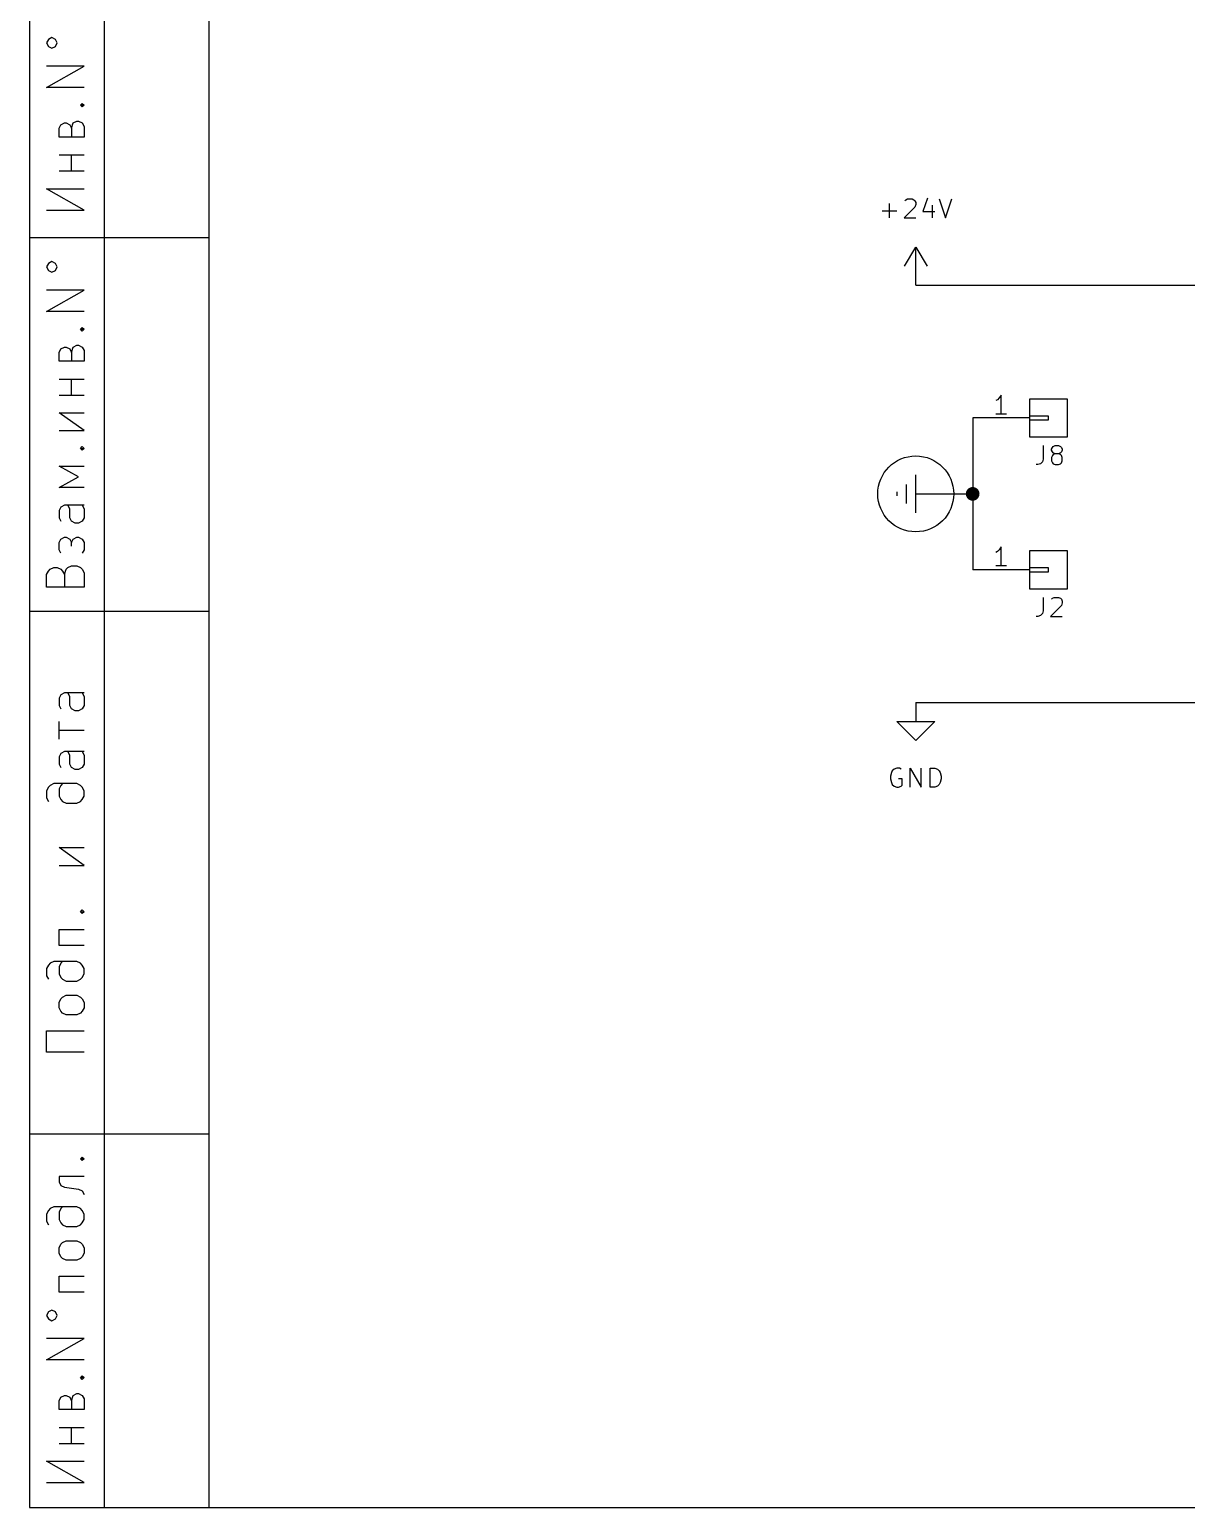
# Model space of a CAD drawing. Extents: x 0.3 to 11.5, y -8.2 to -0.2.
# Drawn here: x 0.315 to 3.363, y -8.071 to -4.176 of the extents above; entities that cross this region are included whole.
import ezdxf

# ---------------------------------------------------------------- set-up
doc = ezdxf.new("R2010")
doc.units = 0
doc.header["$MEASUREMENT"] = 0
doc.layers.add('BLACK', color=7, linetype='CONTINUOUS')

msp = doc.modelspace()

# ---------------------------------------------------------------- linework, layer by layer
at = {"layer": 'BLACK', "linetype": 'CONTINUOUS'}
for p, q in [((0.787402, -0.19685), (0.787402, -8.07115)), ((0.314961, -2.36249), (0.314961, -8.07115)), ((0.511811, -2.36249), (0.511811, -8.07115)), ((0.364665, -4.2021), (0.35998, -4.21148)), ((0.374039, -4.19741), (0.364665, -4.2021)), ((0.383413, -4.2021), (0.374039, -4.19741)), ((0.388102, -4.21148), (0.383413, -4.2021)), ((0.35998, -4.21148), (0.364665, -4.22085)), ((0.364665, -4.22085), (0.374039, -4.22554)), ((0.374039, -4.22554), (0.383413, -4.22085)), ((0.383413, -4.22085), (0.388102, -4.21148)), ((0.35998, -4.32865), (0.458406, -4.2724)), ((0.458406, -4.2724), (0.35998, -4.2724)), ((0.458406, -4.32865), (0.35998, -4.32865)), ((0.449031, -4.37552), (0.45372, -4.37083)), ((0.45372, -4.3802), (0.449031, -4.37552)), ((0.449031, -4.37552), (0.458406, -4.37552)), ((0.45372, -4.37083), (0.458406, -4.37552)), ((0.458406, -4.37552), (0.45372, -4.3802)), ((0.392787, -4.43645), (0.397476, -4.42707)), ((0.392787, -4.45988), (0.392787, -4.43645)), ((0.397476, -4.42707), (0.40685, -4.42239)), ((0.40685, -4.42239), (0.411535, -4.42239)), ((0.411535, -4.42239), (0.420909, -4.42707)), ((0.420909, -4.42707), (0.425598, -4.43645)), ((0.425598, -4.43645), (0.430283, -4.42239)), ((0.425598, -4.43645), (0.425598, -4.45988)), ((0.430283, -4.42239), (0.439657, -4.4177)), ((0.439657, -4.4177), (0.444346, -4.4177)), ((0.444346, -4.4177), (0.45372, -4.42239)), ((0.45372, -4.42239), (0.458406, -4.43176)), ((0.458406, -4.43176), (0.458406, -4.45988)), ((0.458406, -4.45988), (0.392787, -4.45988)), ((0.392787, -4.50675), (0.458406, -4.50675)), ((0.425598, -4.54893), (0.425598, -4.50675)), ((0.392787, -4.54893), (0.458406, -4.54893)), ((0.458406, -4.65204), (0.35998, -4.5958)), ((0.35998, -4.5958), (0.458406, -4.5958)), ((2.58095, -4.6728), (2.58095, -4.63471)), ((2.62143, -4.62757), (2.62381, -4.62519)), ((2.62381, -4.62519), (2.62857, -4.6228)), ((2.62857, -4.6228), (2.64048, -4.6228)), ((2.64048, -4.6228), (2.64524, -4.62519)), ((2.64524, -4.62519), (2.64762, -4.62757)), ((2.64762, -4.62757), (2.65, -4.63233)), ((2.65, -4.63233), (2.65, -4.63709)), ((2.68095, -4.62043), (2.66905, -4.65614)), ((2.7119, -4.6228), (2.72857, -4.6728)), ((2.72857, -4.6728), (2.74524, -4.6228)), ((0.35998, -4.65204), (0.458406, -4.65204)), ((2.5619, -4.65376), (2.6, -4.65376)), ((2.64762, -4.64423), (2.61905, -4.6728)), ((2.61905, -4.6728), (2.65, -4.6728)), ((2.65, -4.63709), (2.64762, -4.64423)), ((2.66905, -4.65614), (2.7, -4.65614)), ((2.69285, -4.63947), (2.69285, -4.6728)), ((0.314961, -4.72469), (0.787402, -4.72469)), ((2.62, -4.8), (2.65, -4.75)), ((2.65, -4.85), (2.65, -4.75)), ((2.65, -4.75), (2.68, -4.8)), ((0.374039, -4.78796), (0.364665, -4.79265)), ((0.383413, -4.79265), (0.374039, -4.78796)), ((0.364665, -4.79265), (0.35998, -4.80202)), ((0.35998, -4.80202), (0.364665, -4.8114)), ((0.364665, -4.8114), (0.374039, -4.81608)), ((0.374039, -4.81608), (0.383413, -4.8114)), ((0.388102, -4.80202), (0.383413, -4.79265)), ((0.383413, -4.8114), (0.388102, -4.80202)), ((0.35998, -4.91919), (0.458406, -4.86295)), ((0.458406, -4.86295), (0.35998, -4.86295)), ((2.65, -4.85), (3.45, -4.85)), ((0.458406, -4.91919), (0.35998, -4.91919)), ((0.449031, -4.96606), (0.45372, -4.96138)), ((0.45372, -4.97075), (0.449031, -4.96606)), ((0.449031, -4.96606), (0.458406, -4.96606)), ((0.45372, -4.96138), (0.458406, -4.96606)), ((0.458406, -4.96606), (0.45372, -4.97075)), ((0.392787, -5.027), (0.397476, -5.01762)), ((0.397476, -5.01762), (0.40685, -5.01293)), ((0.40685, -5.01293), (0.411535, -5.01293)), ((0.411535, -5.01293), (0.420909, -5.01762)), ((0.420909, -5.01762), (0.425598, -5.027)), ((0.425598, -5.027), (0.430283, -5.01293)), ((0.430283, -5.01293), (0.439657, -5.00825)), ((0.439657, -5.00825), (0.444346, -5.00825)), ((0.444346, -5.00825), (0.45372, -5.01293)), ((0.45372, -5.01293), (0.458406, -5.02231)), ((0.458406, -5.02231), (0.458406, -5.05043)), ((0.392787, -5.05043), (0.392787, -5.027)), ((0.458406, -5.05043), (0.392787, -5.05043)), ((0.425598, -5.027), (0.425598, -5.05043)), ((0.392787, -5.0973), (0.458406, -5.0973)), ((0.425598, -5.13948), (0.425598, -5.0973)), ((0.392787, -5.13948), (0.458406, -5.13948)), ((2.875, -5.13988), (2.87024, -5.14702)), ((2.875, -5.13988), (2.87024, -5.14702)), ((2.875, -5.18988), (2.875, -5.13988)), ((2.875, -5.18988), (2.875, -5.13988)), ((2.86548, -5.15178), (2.86072, -5.15417)), ((2.86548, -5.15178), (2.86072, -5.15417)), ((2.87024, -5.14702), (2.86548, -5.15178)), ((2.87024, -5.14702), (2.86548, -5.15178)), ((2.95, -5.15), (2.95, -5.25)), ((3.05, -5.15), (2.95, -5.15)), ((3.05, -5.25), (3.05, -5.15)), ((0.458406, -5.23322), (0.392787, -5.18635)), ((0.392787, -5.18635), (0.458406, -5.18635)), ((2.95, -5.2), (2.8, -5.2)), ((2.8, -5.2), (2.8, -5.4)), ((2.95, -5.2), (2.8, -5.2)), ((2.88929, -5.18988), (2.86072, -5.18988)), ((2.88929, -5.18988), (2.86072, -5.18988)), ((2.95, -5.195), (2.95, -5.205)), ((3, -5.195), (2.95, -5.195)), ((2.95, -5.205), (3, -5.205)), ((3, -5.205), (3, -5.195)), ((0.392787, -5.23322), (0.458406, -5.23322)), ((2.95, -5.25), (3.05, -5.25)), ((0.449031, -5.28009), (0.45372, -5.27541)), ((0.45372, -5.28478), (0.449031, -5.28009)), ((0.449031, -5.28009), (0.458406, -5.28009)), ((0.45372, -5.27541), (0.458406, -5.28009)), ((0.458406, -5.28009), (0.45372, -5.28478)), ((2.9861, -5.2728), (2.9861, -5.30852)), ((2.9861, -5.2728), (2.9861, -5.30852)), ((3.00753, -5.28233), (3.00991, -5.27757)), ((3.00753, -5.28233), (3.00991, -5.27757)), ((3.00753, -5.28471), (3.00753, -5.28233)), ((3.00753, -5.28471), (3.00753, -5.28233)), ((3.00991, -5.28947), (3.00753, -5.28471)), ((3.00991, -5.28947), (3.00753, -5.28471)), ((3.00991, -5.27757), (3.01229, -5.27519)), ((3.00991, -5.27757), (3.01229, -5.27519)), ((3.01229, -5.29185), (3.00991, -5.28947)), ((3.01229, -5.29185), (3.00991, -5.28947)), ((3.01229, -5.29661), (3.00991, -5.299)), ((3.01229, -5.29661), (3.00991, -5.299)), ((3.01229, -5.27519), (3.01705, -5.2728)), ((3.01229, -5.27519), (3.01705, -5.2728)), ((3.01705, -5.29423), (3.01229, -5.29185)), ((3.01705, -5.29423), (3.01229, -5.29185)), ((3.01705, -5.29423), (3.01229, -5.29661)), ((3.01705, -5.29423), (3.01229, -5.29661)), ((3.01705, -5.2728), (3.02657, -5.2728)), ((3.01705, -5.2728), (3.02657, -5.2728)), ((3.02657, -5.29423), (3.01705, -5.29423)), ((3.02657, -5.29423), (3.01705, -5.29423)), ((3.02657, -5.2728), (3.03133, -5.27519)), ((3.02657, -5.2728), (3.03133, -5.27519)), ((3.03133, -5.29185), (3.02657, -5.29423)), ((3.03133, -5.29185), (3.02657, -5.29423)), ((3.03133, -5.29661), (3.02657, -5.29423)), ((3.03133, -5.29661), (3.02657, -5.29423)), ((3.03133, -5.27519), (3.03372, -5.27757)), ((3.03133, -5.27519), (3.03372, -5.27757)), ((3.03372, -5.28947), (3.03133, -5.29185)), ((3.03372, -5.28947), (3.03133, -5.29185)), ((3.03372, -5.299), (3.03133, -5.29661)), ((3.03372, -5.299), (3.03133, -5.29661)), ((3.03372, -5.27757), (3.0361, -5.28233)), ((3.03372, -5.27757), (3.0361, -5.28233)), ((3.0361, -5.28471), (3.03372, -5.28947)), ((3.0361, -5.28471), (3.03372, -5.28947)), ((3.0361, -5.28233), (3.0361, -5.28471)), ((3.0361, -5.28233), (3.0361, -5.28471)), ((0.444346, -5.35508), (0.392787, -5.32696)), ((0.392787, -5.32696), (0.458406, -5.32696)), ((2.97181, -5.3228), (2.96705, -5.3228)), ((2.97181, -5.3228), (2.96705, -5.3228)), ((2.97896, -5.32043), (2.97181, -5.3228)), ((2.97896, -5.32043), (2.97181, -5.3228)), ((2.98372, -5.31566), (2.97896, -5.32043)), ((2.98372, -5.31566), (2.97896, -5.32043)), ((2.9861, -5.30852), (2.98372, -5.31566)), ((2.9861, -5.30852), (2.98372, -5.31566)), ((3.00991, -5.299), (3.00753, -5.30376)), ((3.00991, -5.299), (3.00753, -5.30376)), ((3.00753, -5.30376), (3.00753, -5.31328)), ((3.00753, -5.30376), (3.00753, -5.31328)), ((3.00753, -5.31328), (3.00991, -5.31804)), ((3.00753, -5.31328), (3.00991, -5.31804)), ((3.00991, -5.31804), (3.01229, -5.32043)), ((3.00991, -5.31804), (3.01229, -5.32043)), ((3.01229, -5.32043), (3.01705, -5.3228)), ((3.01229, -5.32043), (3.01705, -5.3228)), ((3.01705, -5.3228), (3.02657, -5.3228)), ((3.01705, -5.3228), (3.02657, -5.3228)), ((3.02657, -5.3228), (3.03133, -5.32043)), ((3.02657, -5.3228), (3.03133, -5.32043)), ((3.03133, -5.32043), (3.03372, -5.31804)), ((3.03133, -5.32043), (3.03372, -5.31804)), ((3.0361, -5.30376), (3.03372, -5.299)), ((3.0361, -5.30376), (3.03372, -5.299)), ((3.03372, -5.31804), (3.0361, -5.31328)), ((3.03372, -5.31804), (3.0361, -5.31328)), ((3.0361, -5.31328), (3.0361, -5.30376)), ((3.0361, -5.31328), (3.0361, -5.30376)), ((0.392787, -5.3832), (0.444346, -5.35508)), ((2.65, -5.45), (2.65, -5.35)), ((0.458406, -5.3832), (0.392787, -5.3832)), ((2.6, -5.395), (2.6, -5.405)), ((2.625, -5.375), (2.625, -5.425)), ((2.65, -5.4), (2.8, -5.4)), ((2.8, -5.4), (2.8, -5.6)), ((0.397476, -5.43476), (0.392787, -5.44413)), ((0.392787, -5.44413), (0.392787, -5.46288)), ((0.40685, -5.43007), (0.397476, -5.43476)), ((0.458406, -5.43007), (0.40685, -5.43007)), ((0.420909, -5.43944), (0.416224, -5.43007)), ((0.420909, -5.46288), (0.420909, -5.43944)), ((0.45372, -5.43007), (0.458406, -5.43944)), ((0.458406, -5.43944), (0.458406, -5.46288)), ((0.392787, -5.46288), (0.397476, -5.47225)), ((0.425598, -5.47225), (0.420909, -5.46288)), ((0.434972, -5.47694), (0.425598, -5.47225)), ((0.444346, -5.47694), (0.434972, -5.47694)), ((0.45372, -5.47225), (0.444346, -5.47694)), ((0.458406, -5.46288), (0.45372, -5.47225)), ((0.392787, -5.5285), (0.397476, -5.51912)), ((0.392787, -5.54724), (0.392787, -5.5285)), ((0.397476, -5.51912), (0.40685, -5.51444)), ((0.40685, -5.51444), (0.411535, -5.51444)), ((0.411535, -5.51444), (0.420909, -5.51912)), ((0.420909, -5.51912), (0.425598, -5.5285)), ((0.425598, -5.5285), (0.430283, -5.51912)), ((0.425598, -5.53787), (0.425598, -5.5285)), ((0.430283, -5.51912), (0.439657, -5.51444)), ((0.439657, -5.51444), (0.444346, -5.51444)), ((0.444346, -5.51444), (0.45372, -5.51912)), ((0.45372, -5.51912), (0.458406, -5.5285)), ((0.458406, -5.5285), (0.458406, -5.54724)), ((0.397476, -5.55662), (0.392787, -5.54724)), ((0.458406, -5.54724), (0.45372, -5.55662)), ((2.86548, -5.55178), (2.86072, -5.55417)), ((2.87024, -5.54702), (2.86548, -5.55178)), ((2.875, -5.53988), (2.87024, -5.54702)), ((2.875, -5.58988), (2.875, -5.53988)), ((2.95, -5.55), (2.95, -5.65)), ((3.05, -5.55), (2.95, -5.55)), ((3.05, -5.65), (3.05, -5.55)), ((0.35998, -5.61286), (0.364665, -5.60349)), ((0.364665, -5.60349), (0.369354, -5.5988)), ((0.369354, -5.5988), (0.378728, -5.59411)), ((0.378728, -5.59411), (0.388102, -5.59411)), ((0.388102, -5.59411), (0.397476, -5.5988)), ((0.397476, -5.5988), (0.402161, -5.60349)), ((0.402161, -5.60349), (0.40685, -5.61286)), ((0.40685, -5.61286), (0.411535, -5.5988)), ((0.411535, -5.5988), (0.416224, -5.59411)), ((0.416224, -5.59411), (0.425598, -5.58943)), ((0.425598, -5.58943), (0.439657, -5.58943)), ((0.439657, -5.58943), (0.449031, -5.59411)), ((0.449031, -5.59411), (0.45372, -5.5988)), ((0.45372, -5.5988), (0.458406, -5.60817)), ((0.458406, -5.60817), (0.458406, -5.64567)), ((2.95, -5.6), (2.8, -5.6)), ((2.88929, -5.58988), (2.86072, -5.58988)), ((2.95, -5.595), (2.95, -5.605)), ((3, -5.595), (2.95, -5.595)), ((2.95, -5.605), (3, -5.605)), ((3, -5.605), (3, -5.595)), ((0.35998, -5.64567), (0.35998, -5.61286)), ((0.458406, -5.64567), (0.35998, -5.64567)), ((0.40685, -5.61286), (0.40685, -5.64567)), ((2.95, -5.65), (3.05, -5.65)), ((2.9861, -5.6728), (2.9861, -5.70852)), ((3.00753, -5.67757), (3.00991, -5.67519)), ((3.00991, -5.67519), (3.01467, -5.6728)), ((3.01467, -5.6728), (3.02657, -5.6728)), ((3.02657, -5.6728), (3.03133, -5.67519)), ((3.03133, -5.67519), (3.03372, -5.67757)), ((3.03372, -5.67757), (3.0361, -5.68233)), ((3.0361, -5.68233), (3.0361, -5.68709)), ((0.314961, -5.70894), (0.787402, -5.70894)), ((2.97181, -5.7228), (2.96705, -5.7228)), ((2.97896, -5.72043), (2.97181, -5.7228)), ((2.98372, -5.71566), (2.97896, -5.72043)), ((2.9861, -5.70852), (2.98372, -5.71566)), ((3.03372, -5.69423), (3.00515, -5.7228)), ((3.00515, -5.7228), (3.0361, -5.7228)), ((3.0361, -5.68709), (3.03372, -5.69423)), ((0.397476, -5.92922), (0.392787, -5.9386)), ((0.392787, -5.9386), (0.392787, -5.95735)), ((0.392787, -5.95735), (0.397476, -5.96672)), ((0.40685, -5.92454), (0.397476, -5.92922)), ((0.458406, -5.92454), (0.40685, -5.92454)), ((0.420909, -5.93391), (0.416224, -5.92454)), ((0.420909, -5.95735), (0.420909, -5.93391)), ((0.425598, -5.96672), (0.420909, -5.95735)), ((0.45372, -5.92454), (0.458406, -5.93391)), ((0.458406, -5.95735), (0.45372, -5.96672)), ((0.458406, -5.93391), (0.458406, -5.95735)), ((2.65, -5.95), (2.65, -6)), ((2.65, -5.95), (4.6, -5.95)), ((0.434972, -5.97141), (0.425598, -5.96672)), ((0.444346, -5.97141), (0.434972, -5.97141)), ((0.45372, -5.96672), (0.444346, -5.97141)), ((0.392787, -6.0464), (0.392787, -5.99953)), ((0.392787, -6.02296), (0.458406, -6.02296)), ((2.65, -6.05), (2.6, -6)), ((2.6, -6), (2.65, -6)), ((2.65, -6), (2.7, -6)), ((2.7, -6), (2.65, -6.05)), ((0.397476, -6.08389), (0.392787, -6.09327)), ((0.392787, -6.09327), (0.392787, -6.11202)), ((0.392787, -6.11202), (0.397476, -6.12139)), ((0.40685, -6.07921), (0.397476, -6.08389)), ((0.458406, -6.07921), (0.40685, -6.07921)), ((0.420909, -6.08858), (0.416224, -6.07921)), ((0.420909, -6.11202), (0.420909, -6.08858)), ((0.425598, -6.12139), (0.420909, -6.11202)), ((0.45372, -6.07921), (0.458406, -6.08858)), ((0.458406, -6.11202), (0.45372, -6.12139)), ((0.458406, -6.08858), (0.458406, -6.11202)), ((0.434972, -6.12608), (0.425598, -6.12139)), ((0.444346, -6.12608), (0.434972, -6.12608)), ((0.45372, -6.12139), (0.444346, -6.12608)), ((2.58571, -6.13471), (2.58333, -6.14423)), ((2.58333, -6.14423), (2.58333, -6.15137)), ((2.58333, -6.15137), (2.58571, -6.1609)), ((2.58809, -6.12995), (2.58571, -6.13471)), ((2.59286, -6.12519), (2.58809, -6.12995)), ((2.6, -6.1228), (2.59286, -6.12519)), ((2.60714, -6.1228), (2.6, -6.1228)), ((2.61428, -6.15137), (2.60476, -6.15137)), ((2.61191, -6.12519), (2.60714, -6.1228)), ((2.61428, -6.16804), (2.61428, -6.15137)), ((2.63571, -6.1728), (2.63571, -6.1228)), ((2.63571, -6.1228), (2.66428, -6.1728)), ((2.66428, -6.1728), (2.66428, -6.1228)), ((2.68809, -6.1728), (2.68809, -6.1228)), ((2.68809, -6.1228), (2.7, -6.1228)), ((2.7, -6.1228), (2.70714, -6.12519)), ((2.70714, -6.12519), (2.71191, -6.12995)), ((2.71191, -6.12995), (2.71429, -6.13471)), ((2.71429, -6.13471), (2.71667, -6.14423)), ((2.71667, -6.15137), (2.71429, -6.1609)), ((2.71667, -6.14423), (2.71667, -6.15137)), ((0.364665, -6.17294), (0.35998, -6.18232)), ((0.35998, -6.18232), (0.35998, -6.20107)), ((0.369354, -6.16826), (0.364665, -6.17294)), ((0.378728, -6.16357), (0.369354, -6.16826)), ((0.439657, -6.16357), (0.378728, -6.16357)), ((0.397476, -6.16826), (0.392787, -6.17763)), ((0.392787, -6.17763), (0.392787, -6.19638)), ((0.402161, -6.16357), (0.397476, -6.16826)), ((0.449031, -6.16826), (0.439657, -6.16357)), ((0.45372, -6.17294), (0.449031, -6.16826)), ((0.458406, -6.18232), (0.45372, -6.17294)), ((0.458406, -6.19638), (0.458406, -6.18232)), ((2.58571, -6.1609), (2.58809, -6.16566)), ((2.58809, -6.16566), (2.59286, -6.17043)), ((2.59286, -6.17043), (2.6, -6.1728)), ((2.6, -6.1728), (2.60476, -6.1728)), ((2.60476, -6.1728), (2.61191, -6.17043)), ((2.61191, -6.17043), (2.61428, -6.16804)), ((2.7, -6.1728), (2.68809, -6.1728)), ((2.70714, -6.17043), (2.7, -6.1728)), ((2.71191, -6.16566), (2.70714, -6.17043)), ((2.71429, -6.1609), (2.71191, -6.16566)), ((0.35998, -6.20107), (0.364665, -6.21044)), ((0.392787, -6.19638), (0.397476, -6.20576)), ((0.397476, -6.20576), (0.402161, -6.21044)), ((0.402161, -6.21044), (0.411535, -6.21513)), ((0.411535, -6.21513), (0.439657, -6.21513)), ((0.439657, -6.21513), (0.449031, -6.21044)), ((0.449031, -6.21044), (0.45372, -6.20576)), ((0.45372, -6.20576), (0.458406, -6.19638)), ((0.458406, -6.37917), (0.392787, -6.3323)), ((0.392787, -6.3323), (0.458406, -6.3323)), ((0.392787, -6.37917), (0.458406, -6.37917)), ((0.449031, -6.50104), (0.45372, -6.49635)), ((0.45372, -6.50572), (0.449031, -6.50104)), ((0.449031, -6.50104), (0.458406, -6.50104)), ((0.45372, -6.49635), (0.458406, -6.50104)), ((0.458406, -6.50104), (0.45372, -6.50572)), ((0.392787, -6.59009), (0.392787, -6.54791)), ((0.392787, -6.54791), (0.458406, -6.54791)), ((0.458406, -6.59009), (0.392787, -6.59009)), ((0.364665, -6.64164), (0.35998, -6.65102)), ((0.35998, -6.65102), (0.35998, -6.66976)), ((0.369354, -6.63696), (0.364665, -6.64164)), ((0.378728, -6.63227), (0.369354, -6.63696)), ((0.439657, -6.63227), (0.378728, -6.63227)), ((0.397476, -6.63696), (0.392787, -6.64633)), ((0.392787, -6.64633), (0.392787, -6.66508)), ((0.402161, -6.63227), (0.397476, -6.63696)), ((0.449031, -6.63696), (0.439657, -6.63227)), ((0.45372, -6.64164), (0.449031, -6.63696)), ((0.458406, -6.65102), (0.45372, -6.64164)), ((0.458406, -6.66508), (0.458406, -6.65102)), ((0.35998, -6.66976), (0.364665, -6.67914)), ((0.392787, -6.66508), (0.397476, -6.67445)), ((0.397476, -6.67445), (0.402161, -6.67914)), ((0.402161, -6.67914), (0.411535, -6.68383)), ((0.411535, -6.68383), (0.439657, -6.68383)), ((0.439657, -6.68383), (0.449031, -6.67914)), ((0.449031, -6.67914), (0.45372, -6.67445)), ((0.45372, -6.67445), (0.458406, -6.66508)), ((0.392787, -6.74007), (0.397476, -6.73069)), ((0.397476, -6.73069), (0.402161, -6.72601)), ((0.402161, -6.72601), (0.411535, -6.72132)), ((0.411535, -6.72132), (0.439657, -6.72132)), ((0.439657, -6.72132), (0.449031, -6.72601)), ((0.449031, -6.72601), (0.45372, -6.73069)), ((0.45372, -6.73069), (0.458406, -6.74007)), ((0.392787, -6.75413), (0.392787, -6.74007)), ((0.397476, -6.7635), (0.392787, -6.75413)), ((0.402161, -6.76819), (0.397476, -6.7635)), ((0.411535, -6.77288), (0.402161, -6.76819)), ((0.439657, -6.77288), (0.411535, -6.77288)), ((0.449031, -6.76819), (0.439657, -6.77288)), ((0.45372, -6.7635), (0.449031, -6.76819)), ((0.458406, -6.75413), (0.45372, -6.7635)), ((0.458406, -6.74007), (0.458406, -6.75413)), ((0.35998, -6.8713), (0.35998, -6.81506)), ((0.35998, -6.81506), (0.458406, -6.81506)), ((0.458406, -6.8713), (0.35998, -6.8713)), ((0.314961, -7.0869), (0.787402, -7.0869)), ((0.449031, -7.15251), (0.45372, -7.14783)), ((0.45372, -7.1572), (0.449031, -7.15251)), ((0.449031, -7.15251), (0.458406, -7.15251)), ((0.45372, -7.14783), (0.458406, -7.15251)), ((0.458406, -7.15251), (0.45372, -7.1572)), ((0.458406, -7.19938), (0.392787, -7.19938)), ((0.392787, -7.19938), (0.392787, -7.21344)), ((0.392787, -7.21344), (0.397476, -7.22282)), ((0.397476, -7.22282), (0.40685, -7.2275)), ((0.40685, -7.2275), (0.444346, -7.23219)), ((0.444346, -7.23219), (0.45372, -7.23688)), ((0.45372, -7.23688), (0.458406, -7.24625)), ((0.378728, -7.27906), (0.369354, -7.28375)), ((0.439657, -7.27906), (0.378728, -7.27906)), ((0.402161, -7.27906), (0.397476, -7.28375)), ((0.449031, -7.28375), (0.439657, -7.27906)), ((0.364665, -7.28843), (0.35998, -7.29781)), ((0.35998, -7.29781), (0.35998, -7.31656)), ((0.35998, -7.31656), (0.364665, -7.32593)), ((0.369354, -7.28375), (0.364665, -7.28843)), ((0.397476, -7.28375), (0.392787, -7.29312)), ((0.392787, -7.29312), (0.392787, -7.31187)), ((0.392787, -7.31187), (0.397476, -7.32124)), ((0.397476, -7.32124), (0.402161, -7.32593)), ((0.45372, -7.28843), (0.449031, -7.28375)), ((0.449031, -7.32593), (0.45372, -7.32124)), ((0.458406, -7.29781), (0.45372, -7.28843)), ((0.45372, -7.32124), (0.458406, -7.31187)), ((0.458406, -7.31187), (0.458406, -7.29781)), ((0.402161, -7.32593), (0.411535, -7.33062)), ((0.411535, -7.33062), (0.439657, -7.33062)), ((0.439657, -7.33062), (0.449031, -7.32593)), ((0.392787, -7.38686), (0.397476, -7.37748)), ((0.392787, -7.40092), (0.392787, -7.38686)), ((0.397476, -7.37748), (0.402161, -7.3728)), ((0.402161, -7.3728), (0.411535, -7.36811)), ((0.411535, -7.36811), (0.439657, -7.36811)), ((0.439657, -7.36811), (0.449031, -7.3728)), ((0.449031, -7.3728), (0.45372, -7.37748)), ((0.45372, -7.37748), (0.458406, -7.38686)), ((0.458406, -7.38686), (0.458406, -7.40092)), ((0.397476, -7.4103), (0.392787, -7.40092)), ((0.402161, -7.41498), (0.397476, -7.4103)), ((0.411535, -7.41967), (0.402161, -7.41498)), ((0.439657, -7.41967), (0.411535, -7.41967)), ((0.449031, -7.41498), (0.439657, -7.41967)), ((0.45372, -7.4103), (0.449031, -7.41498)), ((0.458406, -7.40092), (0.45372, -7.4103)), ((0.392787, -7.50403), (0.392787, -7.46185)), ((0.392787, -7.46185), (0.458406, -7.46185)), ((0.458406, -7.50403), (0.392787, -7.50403)), ((0.364665, -7.55559), (0.35998, -7.56496)), ((0.374039, -7.5509), (0.364665, -7.55559)), ((0.383413, -7.55559), (0.374039, -7.5509)), ((0.388102, -7.56496), (0.383413, -7.55559)), ((0.35998, -7.56496), (0.364665, -7.57434)), ((0.364665, -7.57434), (0.374039, -7.57902)), ((0.374039, -7.57902), (0.383413, -7.57434)), ((0.383413, -7.57434), (0.388102, -7.56496)), ((0.35998, -7.68213), (0.458406, -7.62589)), ((0.458406, -7.62589), (0.35998, -7.62589)), ((0.458406, -7.68213), (0.35998, -7.68213)), ((0.449031, -7.729), (0.45372, -7.72432)), ((0.45372, -7.73369), (0.449031, -7.729)), ((0.449031, -7.729), (0.458406, -7.729)), ((0.45372, -7.72432), (0.458406, -7.729)), ((0.458406, -7.729), (0.45372, -7.73369)), ((0.392787, -7.78994), (0.397476, -7.78056)), ((0.397476, -7.78056), (0.40685, -7.77587)), ((0.40685, -7.77587), (0.411535, -7.77587)), ((0.411535, -7.77587), (0.420909, -7.78056)), ((0.420909, -7.78056), (0.425598, -7.78994)), ((0.425598, -7.78994), (0.430283, -7.77587)), ((0.430283, -7.77587), (0.439657, -7.77119)), ((0.439657, -7.77119), (0.444346, -7.77119)), ((0.444346, -7.77119), (0.45372, -7.77587)), ((0.45372, -7.77587), (0.458406, -7.78525)), ((0.458406, -7.78525), (0.458406, -7.81337)), ((0.392787, -7.81337), (0.392787, -7.78994)), ((0.458406, -7.81337), (0.392787, -7.81337)), ((0.425598, -7.78994), (0.425598, -7.81337)), ((0.392787, -7.86024), (0.458406, -7.86024)), ((0.425598, -7.90242), (0.425598, -7.86024)), ((0.392787, -7.90242), (0.458406, -7.90242)), ((0.458406, -8.00553), (0.35998, -7.94929)), ((0.35998, -7.94929), (0.458406, -7.94929)), ((0.35998, -8.00553), (0.458406, -8.00553)), ((0.314961, -8.07115), (0.787402, -8.07115)), ((0.787402, -8.07115), (11.4961, -8.07115))]:
    msp.add_line(p, q, dxfattribs=at)
at = {"layer": 'BLACK', "const_width": 0.018}
msp.add_lwpolyline([(2.791, -5.4, 1), (2.809, -5.4, 1)], format="xyb", close=True, dxfattribs=at)
at = {"layer": 'BLACK'}
msp.add_circle((2.65, -5.4), 0.1, dxfattribs=at)

doc.saveas('drawing.dxf')
